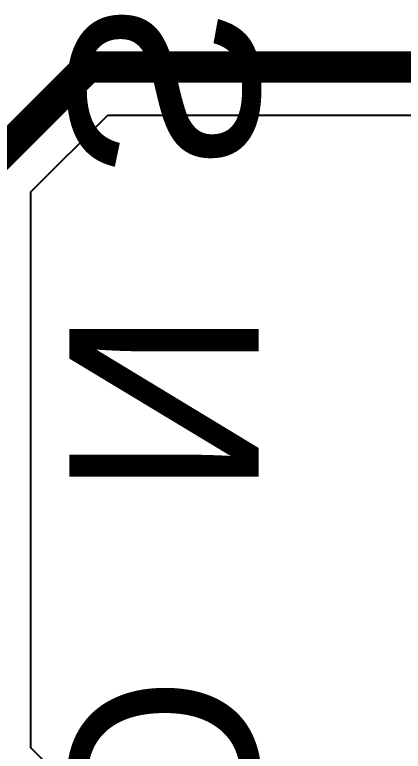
# Model space of a CAD drawing. Header units: inches. Extents: x -13 to 356, y -4 to 120.
# Drawn here: x 17.79 to 20.93, y 28.14 to 34.08 of the extents above; entities that cross this region are included whole.
import ezdxf

# ---------------------------------------------------------------- set-up
doc = ezdxf.new("R2010")
doc.units = ezdxf.units.IN
doc.layers.add('Bottom Layer', color=5, linetype='Continuous')
doc.layers.add('Bottom Overlay', color=54, linetype='Continuous')
doc.styles.add('Arial', font='', dxfattribs={"height": 0.2})
doc.styles.get('Arial').set_extended_font_data('Arial')

msp = doc.modelspace()

# ---------------------------------------------------------------- linework, layer by layer
at = {"layer": 'Bottom Layer'}
for p, q in [((17.9254, 32.6518), (18.5446, 33.271)), ((18.5446, 33.271), (23.038, 33.271)), ((17.9254, 28.1712), (17.9254, 32.6518)), ((18.3462, 27.7504), (17.9254, 28.1712))]:
    msp.add_line(p, q, dxfattribs=at)
for points in [[(17.5369, 32.8127, 0.254, 0.254, 0), (18.3837, 33.6595, 0.254, 0.254, 0)], [(18.3837, 33.6595, 0.254, 0.254, 0), (23.368, 33.6595, 0.254, 0.254, 0)]]:
    msp.add_lwpolyline(points, format="xyseb", dxfattribs=at)
msp.add_lwpolyline([(18.3202, 33.6595, 0.127, 0.127, 1), (18.4472, 33.6595, 0.127, 0.127, 1)], format="xyseb", close=True, dxfattribs=at)
msp.add_lwpolyline([(18.3202, 33.6595, 0.127, 0.127, 1), (18.4472, 33.6595, 0.127, 0.127, 1)], format="xyseb", close=True, dxfattribs=at)

# ---------------------------------------------------------------- texts
at = {"layer": 'Bottom Overlay', "style": 'Arial', "text_generation_flag": 2}
for s, p in [('S', (18.2356, 32.7582)), ('N', (18.2356, 30.1836)), ('O', (18.2356, 27.1011))]:
    msp.add_text(s, height=1.524, rotation=270, dxfattribs=at).set_placement(p)

doc.saveas('drawing.dxf')
